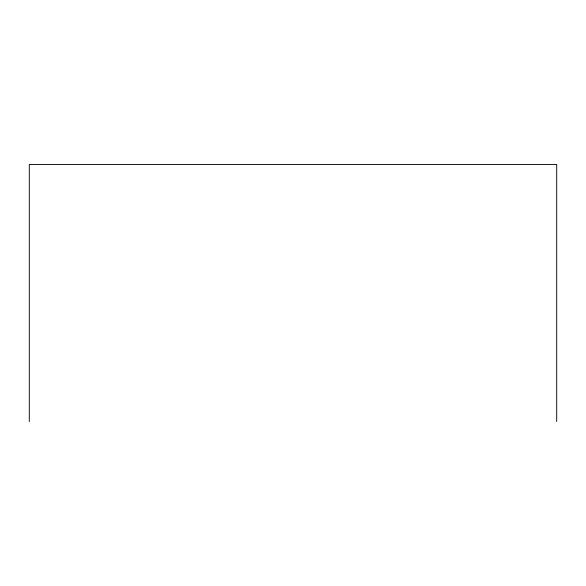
<?xml version="1.0" encoding="UTF-8"?>
<svg xmlns="http://www.w3.org/2000/svg" width="586" height="586" viewBox="0 0 586 586"><rect width="100%" height="100%" fill="white"/><g stroke="black" fill="none" stroke-linecap="round" stroke-linejoin="round"><path stroke-width="0.88" d="M556.7 421.502L556.7 164.498L29.3 164.498L29.3 421.502"/></g></svg>
